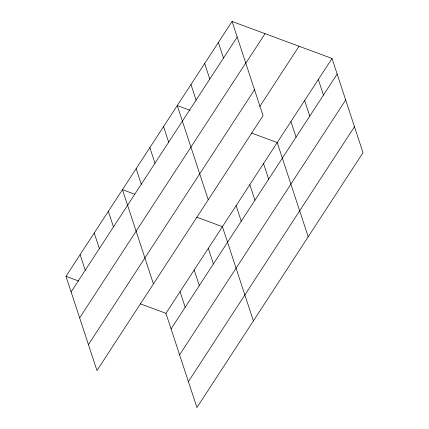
<?xml version="1.0" encoding="UTF-8"?>
<svg xmlns="http://www.w3.org/2000/svg" width="429" height="429" viewBox="0 0 429 429"><rect width="100%" height="100%" fill="white"/><g stroke="black" fill="none" stroke-linecap="round" stroke-linejoin="round"><path stroke-width="0.64" d="M232.073 21.45L263.052 115.68L96.97 370.543L65.991 276.314L232.073 21.45L332.03 58.457L363.009 152.686L196.927 407.55L165.948 313.32L332.03 58.457M71.117 291.908L237.199 37.039M79.649 317.857L245.731 62.993M245.586 63.54L265.058 33.66M88.438 344.594L254.52 89.731M259.738 106.553L299.045 46.241M171.074 328.909L337.156 74.045M179.606 354.858L345.688 99.995M188.395 381.601L354.477 126.732M190.095 110.307L177.263 105.555L208.247 199.785M251.566 133.06L277.22 142.557L308.204 236.792M134.674 194.181L122.458 189.661L153.437 283.891M196.761 217.165L222.415 226.662L253.394 320.897M65.991 276.314L78.818 281.065M140.288 303.823L165.948 313.32M318.329 79.478L323.455 95.072M304.628 100.504L309.749 116.098M290.921 121.53L296.048 137.124M263.519 163.583L268.645 179.177M218.372 42.476L223.498 58.065M249.817 184.609L254.944 200.204M204.671 63.503L209.797 79.092M236.116 205.636L241.243 221.23M190.969 84.529L196.091 100.118M208.296 248.327L213.422 263.921M163.562 126.582L168.688 142.171M194.181 269.991L199.308 285.58M149.86 147.608L154.987 163.197M180.062 291.656L185.189 307.244M136.159 168.635L141.286 184.223M108.339 211.325L113.465 226.914M94.224 232.99L99.351 248.579M80.105 254.649L85.232 270.243"/></g></svg>
